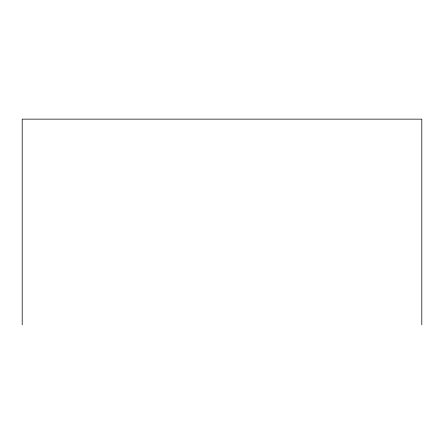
<?xml version="1.0" encoding="UTF-8"?>
<svg xmlns="http://www.w3.org/2000/svg" width="444" height="444" viewBox="0 0 444 444"><rect width="100%" height="100%" fill="white"/><g stroke="black" fill="none" stroke-linecap="round" stroke-linejoin="round"><path stroke-width="0.67" d="M421.8 324.858L421.8 119.142L22.2 119.142L22.2 324.858"/></g></svg>
